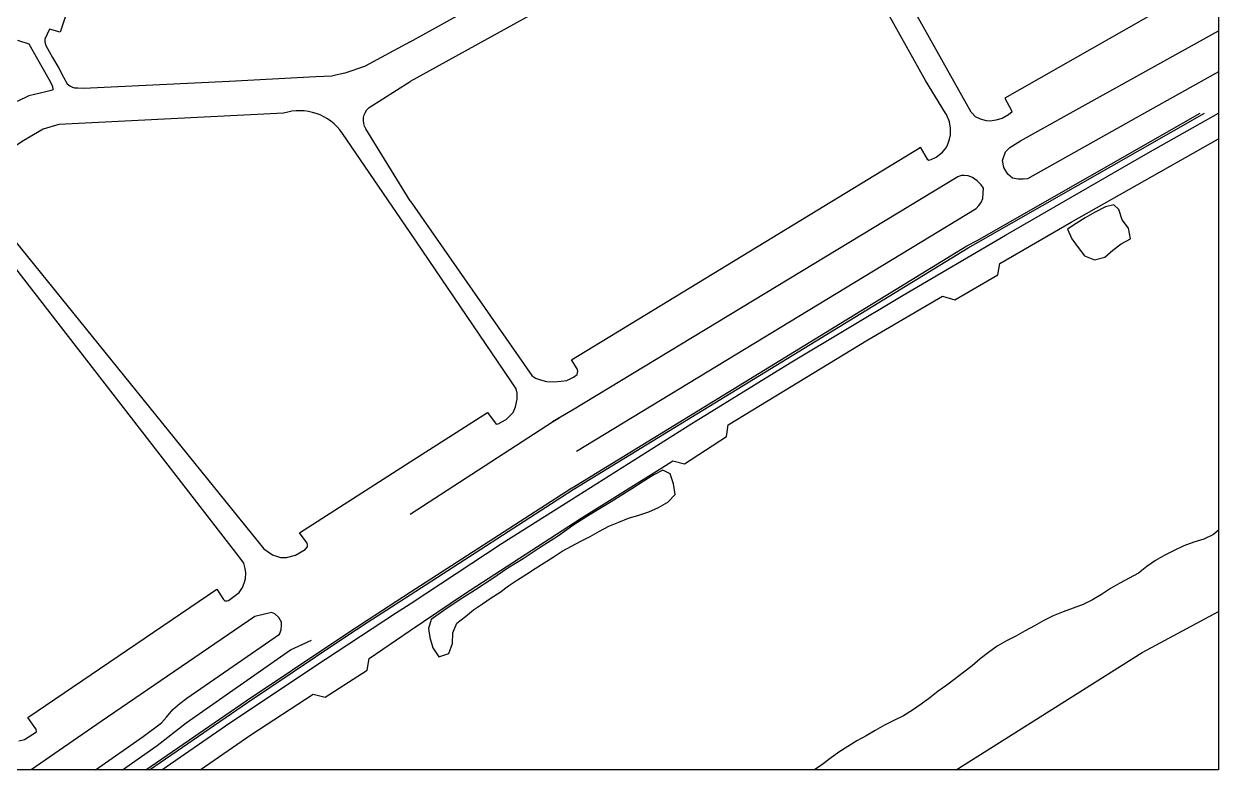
# Model space of a CAD drawing. Header units: inches. Extents: x 26685 to 27287, y 293461 to 293983.
# Drawn here: x 26929.3 to 27286.7, y 293461.5 to 293682.5 of the extents above; entities that cross this region are included whole.
import ezdxf

# ---------------------------------------------------------------- set-up
doc = ezdxf.new("R2010")
doc.units = ezdxf.units.IN
doc.header["$MEASUREMENT"] = 0
doc.layers.add('MEIO FIO', color=251, linetype='Continuous')

msp = doc.modelspace()

# ---------------------------------------------------------------- linework, layer by layer
msp.add_lwpolyline([(26686.98, 293982.89), (27283.57, 293982.89), (27283.57, 293461.47), (26686.98, 293461.47)], close=True)
at = {"layer": 'MEIO FIO'}
for points in [[(26966.42, 293776.47), (26970.2, 293774.87), (26965.06, 293759.27), (26959.34, 293740.28), (26946.22, 293698.8), (26940, 293680.12), (26936.85, 293680.94), (26935.48, 293677.97), (26935.48, 293677.23), (26935.81, 293676.1), (26937.73, 293672.61), (26939.67, 293669.41), (26941.03, 293666.76), (26942.13, 293664.75), (26942.89, 293664.13), (26943.7, 293663.75), (26944.28, 293663.61), (26944.81, 293663.57), (26945.25, 293663.56), (26946.95, 293663.47)], [(27210.53, 293656.05), (27210.2, 293656.4), (27169.48, 293729.06), (27169.25, 293730.75), (27169.32, 293732.04), (27169.81, 293733.35), (27170.59, 293734.73), (27171.46, 293735.87), (27173.48, 293737.39), (27238.19, 293775.37), (27240.01, 293775.88)], [(27043.82, 293677.22), (27154.11, 293738.23), (27155, 293739.16), (27155.56, 293740.2), (27155.99, 293741.29), (27155.8, 293740.24), (27155.75, 293741.24), (27155.78, 293740.74), (27138.78, 293770.58), (27137.2, 293769.76)], [(27202.66, 293656.05), (27196.69, 293665.72), (27172.3, 293709.56), (27172.93, 293711.36), (27173.19, 293712.05), (27173.2, 293712.63), (27173.13, 293712.92), (27165.56, 293726.72), (27164.73, 293727.5), (27163.6, 293728.16), (27162.41, 293728.58), (27161.17, 293728.83), (27159.68, 293728.76), (27157.63, 293728.24), (27043.82, 293665.43)], [(27279.54, 293705.46), (27282.79, 293706.56), (27286.11, 293700.41), (27286.56, 293699.17), (27286.63, 293698.05), (27286.67, 293696.8), (27286.51, 293695.12), (27286.04, 293693.65), (27285.13, 293692.31), (27283.52, 293690.81), (27280.39, 293689.15), (27279.48, 293689.31), (27279.24, 293689.75), (27277.04, 293692.92), (27220.22, 293660.55), (27222.22, 293656.85), (27222.26, 293656.4), (27221.87, 293656.05)], [(27239.56, 293656.05), (27283.57, 293680.52)], [(26927.38, 293677.7), (26930.7, 293676.62), (26934.57, 293669.8), (26936.67, 293666.13), (26937.76, 293664.05), (26937.85, 293663.03), (26937.63, 293662.89), (26936.93, 293662.71), (26935.77, 293662.41), (26930.75, 293661.18), (26927.24, 293659.58)], [(27043.82, 293677.22), (27030.28, 293669.92), (27024.41, 293667.89), (27020.81, 293667.13)], [(26946.95, 293663.47), (26990.11, 293665.54), (27015.88, 293666.92), (27020.81, 293667.13)], [(27283.57, 293668.29), (27261.68, 293656.05)], [(27006.28, 293656.05), (26939.59, 293652.73), (26935.02, 293651.29), (26929.21, 293647.98), (26916.22, 293639.44), (26915.54, 293638.12), (26915.07, 293636.79), (26915.04, 293635.21), (26915.02, 293633.82), (26915.48, 293632.39), (26917.3, 293629.58), (27000.41, 293526.99), (27002.97, 293525.16), (27005.33, 293524.42), (27007.18, 293524.41), (27009.82, 293525.12), (27012.74, 293526.74), (27013.39, 293527.53), (27013.42, 293528.09), (27013.31, 293528.63), (27011.04, 293531.76), (27043.82, 293552.71)], [(27043.82, 293514.11), (27091.83, 293545.05), (27091.84, 293545.06), (27208.96, 293616.72), (27212, 293618.37), (27278.14, 293656.05)], [(27043.82, 293510.71), (27071.14, 293528.64), (27091.7, 293541.62), (27127.34, 293564.09), (27156.54, 293582.07), (27190.02, 293602.18), (27220.45, 293619.94), (27262.77, 293644.35), (27283.6, 293656.05)], [(27043.82, 293513.37), (27092.17, 293544.53), (27209.3, 293616.18), (27212.31, 293617.82), (27279.42, 293656.05)], [(27195.11, 293646.05), (27197.22, 293642.42), (27197.72, 293642.18), (27198.36, 293642.36), (27199.81, 293643.07), (27201.73, 293644.51), (27202.68, 293645.68), (27203.23, 293646.57), (27203.84, 293648.35), (27204.1, 293649.67), (27204.11, 293651.62), (27203.85, 293653.47), (27202.89, 293655.66), (27202.66, 293656.05)], [(27221.87, 293656.05), (27221.34, 293655.57), (27219.44, 293654.54), (27217.52, 293654), (27215.94, 293653.74), (27214.74, 293653.82), (27212.95, 293654.28), (27211.47, 293655.03), (27210.53, 293656.05)], [(27261.68, 293656.05), (27226.91, 293636.61), (27225.64, 293636.54), (27224.14, 293636.48), (27222.52, 293636.84), (27221.06, 293637.98), (27219.96, 293639.96), (27219.56, 293642.07), (27220.45, 293644.62), (27221.7, 293645.94), (27224.85, 293647.87), (27239.56, 293656.05)], [(27043.82, 293502.74), (27059.67, 293513.47), (27094.55, 293536.09), (27118.52, 293551.02), (27121.7, 293553.05), (27125.18, 293552.16), (27137.68, 293560.26), (27138.17, 293563.74), (27179.56, 293588.9), (27201.7, 293601.81), (27205.35, 293600.72), (27218.11, 293608.18), (27218.71, 293611.55), (27239.93, 293623.77), (27283.57, 293648.46)], [(27043.82, 293502.74), (27059.67, 293513.47), (27094.55, 293536.09), (27118.52, 293551.02), (27121.7, 293553.05), (27125.18, 293552.16), (27137.68, 293560.26), (27138.17, 293563.74), (27179.56, 293588.9), (27201.7, 293601.81), (27205.35, 293600.72), (27218.11, 293608.18), (27218.71, 293611.55), (27239.93, 293623.77), (27283.57, 293648.46)], [(27043.82, 293630.14), (27079.92, 293578.38), (27081.05, 293577.5), (27082.51, 293577.05), (27084.26, 293576.58), (27086.32, 293576.42), (27088.67, 293576.65), (27090.31, 293576.9), (27092.25, 293577.85), (27093.32, 293578.68), (27093.5, 293579.11), (27093.57, 293579.63), (27093.4, 293580.27), (27091.71, 293582.97), (27195.07, 293645.88), (27195.11, 293646.05)], [(27093.17, 293555.87), (27211.67, 293627.85), (27212.51, 293628.69), (27213.21, 293629.62), (27213.73, 293630.81), (27213.82, 293632.36), (27213.85, 293633.82), (27213.17, 293634.83), (27212.01, 293636.05), (27210.67, 293637.02), (27209.36, 293637.5), (27208.16, 293637.65), (27207.41, 293637.65), (27206.79, 293637.41), (27206.26, 293637.17), (27091.96, 293568.08), (27086.07, 293564.65), (27088.07, 293565.82), (27043.82, 293537.1)], [(26927.77, 293470.07), (26929.44, 293470.47), (26932.96, 293472.78), (26932.86, 293473.53), (26932.52, 293474.05), (26930.48, 293476.96), (26986.45, 293514.97), (26988.48, 293512), (26988.85, 293511.54), (26989.41, 293511.53), (26989.94, 293511.68), (26993.11, 293514.05), (26994.11, 293515.51), (26994.63, 293516.77), (26995.02, 293518.12), (26995.06, 293519.82), (26994.93, 293521.15), (26994.51, 293522.77), (26993.15, 293524.65), (26910.48, 293631.07)], [(27074.36, 293567.42), (27075.07, 293569.03), (27075.59, 293571.32), (27075.55, 293573.08), (27075.28, 293574.36), (27073.72, 293576.79), (27043.82, 293620.7)], [(27043.82, 293552.71), (27066.81, 293567.41), (27069.33, 293563.91), (27069.9, 293563.97), (27072.35, 293565.3), (27074.36, 293567.42)], [(27283.57, 293532.48), (27282.08, 293531.24), (27279.26, 293529.84), (27276.25, 293528.95), (27273.29, 293527.86), (27270.48, 293526.45), (27267.65, 293525.05), (27264.89, 293523.55), (27262.33, 293521.7), (27259.81, 293519.81), (27257.08, 293518.24), (27254.3, 293516.76), (27251.59, 293515.17), (27248.93, 293513.46), (27246.25, 293511.82), (27243.41, 293510.45), (27240.47, 293509.34), (27237.51, 293508.27), (27234.57, 293507.12), (27231.74, 293505.76), (27229, 293504.2), (27226.26, 293502.63), (27223.49, 293501.13), (27220.67, 293499.73), (27217.95, 293498.15), (27215.4, 293496.3), (27212.92, 293494.36), (27210.5, 293492.34), (27208.04, 293490.38), (27205.53, 293488.47), (27202.99, 293486.61), (27200.44, 293484.76), (27197.93, 293482.86), (27195.44, 293480.93), (27192.86, 293479.13), (27190.15, 293477.53), (27187.33, 293476.13), (27184.52, 293474.7), (27181.8, 293473.1), (27179.04, 293471.58), (27176.28, 293470.06), (27173.6, 293468.42), (27170.95, 293466.72), (27168.41, 293464.87), (27165.89, 293462.95), (27163.74, 293461.47)], [(26965.45, 293461.47), (26995.22, 293481.9), (27022.36, 293500.11), (27027.58, 293503.61), (27031.05, 293505.88), (27043.82, 293514.11)], [(26966.56, 293461.47), (26995.57, 293481.39), (27022.71, 293499.59), (27027.93, 293503.09), (27031.39, 293505.35), (27043.82, 293513.37)], [(26950.55, 293461.47), (26964.64, 293471.32), (26970.05, 293475.44), (26971.56, 293477.08), (26973.41, 293479.4), (26975.48, 293481.16), (26977.63, 293482.76), (27005.1, 293501.73), (27005.57, 293502.97), (27005.65, 293504.36), (27005.71, 293505.22), (27004.85, 293506.66), (27003.66, 293507.72), (27002.69, 293508.14), (26997.78, 293506.95), (26952.23, 293475.79), (26931.41, 293461.47)], [(26970.22, 293461.47), (26989.06, 293474.5), (27015.29, 293491.97), (27039.51, 293507.87), (27043.82, 293510.71)], [(26981.57, 293461.47), (26996.59, 293471.83), (27015.07, 293483.92), (27018.63, 293483.02), (27031.11, 293491.01), (27031.66, 293494.5), (27043.82, 293502.74)], [(26958.54, 293461.47), (26968.77, 293468.65), (26977.37, 293475.42), (27008.35, 293497.03), (27014.6, 293499.9)], [(26981.57, 293461.47), (26996.59, 293471.83), (27015.07, 293483.92), (27018.63, 293483.02)]]:
    msp.add_lwpolyline(points, dxfattribs=at)
for points in [[(27043.82, 293630.14), (27030.73, 293651.44, -0.361157), (27031.63, 293657.75), (27043.82, 293665.43)], [(27043.82, 293620.7), (27023.74, 293650.09, 0.332629), (27006.28, 293656.05, 1.690223)]]:
    msp.add_lwpolyline(points, format="xyb", dxfattribs=at)
for points, elevation in [([(27252.51, 293628.91), (27250.04, 293628.35), (27246.76, 293626.68), (27244.03, 293625.11), (27241.41, 293623.37), (27238.76, 293621.66), (27240.11, 293618.82), (27241.99, 293616.29), (27243.88, 293613.77), (27246.81, 293612.6), (27249.85, 293613.38), (27252.24, 293615.43), (27254.76, 293617.32), (27257.51, 293618.86), (27256.94, 293621.96), (27255.06, 293624.49), (27254.04, 293627.52)], 3.57), ([(27050.02, 293506.06), (27049.3, 293503.39), (27049.67, 293500.65), (27050.54, 293497.63), (27052.29, 293495.01), (27055.27, 293496), (27056.44, 293498.93), (27056.45, 293502.08), (27057.72, 293504.96), (27060.22, 293506.88), (27062.65, 293508.87), (27065.24, 293510.67), (27067.86, 293512.41), (27070.48, 293514.17), (27073.04, 293516), (27075.64, 293517.78), (27078.29, 293519.48), (27080.95, 293521.17), (27083.62, 293522.84), (27086.26, 293524.55), (27088.89, 293526.29), (27091.67, 293527.76), (27094.48, 293529.2), (27097.26, 293530.67), (27100.02, 293532.2), (27102.8, 293533.67), (27105.71, 293534.87), (27108.63, 293536.05), (27111.64, 293536.99), (27114.64, 293537.93), (27117.52, 293539.2), (27120.22, 293540.83), (27122.43, 293543.08), (27121.93, 293546.19), (27120.92, 293549.17), (27118.74, 293550.29), (27116.07, 293548.92), (27112.6, 293546.68), (27109.57, 293544.72), (27106.17, 293542.56), (27103.42, 293540.9), (27100.03, 293538.8), (27095.98, 293536.35), (27092.07, 293533.89), (27087.85, 293530.82), (27082.43, 293527.35), (27077.37, 293524.02), (27072.81, 293521.27), (27068.01, 293517.99), (27063.17, 293514.81), (27058.33, 293511.77), (27053.85, 293508.67)], 2.9)]:
    msp.add_lwpolyline(points, close=True, dxfattribs=dict(at, elevation=elevation))
for points, elevation in [([(27283.57, 293532.48), (27282.08, 293531.24), (27279.26, 293529.84), (27276.25, 293528.95), (27273.29, 293527.86), (27270.48, 293526.45), (27267.65, 293525.05), (27264.89, 293523.55), (27262.33, 293521.7), (27259.81, 293519.81), (27257.08, 293518.24), (27254.3, 293516.76), (27251.59, 293515.17), (27248.93, 293513.46), (27246.25, 293511.82), (27243.41, 293510.45), (27240.47, 293509.34), (27237.51, 293508.27), (27234.57, 293507.12), (27231.74, 293505.76), (27229, 293504.2), (27226.26, 293502.63), (27223.49, 293501.13), (27220.67, 293499.73), (27217.95, 293498.15), (27215.4, 293496.3), (27212.92, 293494.36), (27210.5, 293492.34), (27208.04, 293490.38), (27205.53, 293488.47), (27202.99, 293486.61), (27200.44, 293484.76), (27197.93, 293482.86), (27195.44, 293480.93), (27192.86, 293479.13), (27190.15, 293477.53), (27187.33, 293476.13), (27184.52, 293474.7), (27181.8, 293473.1), (27179.04, 293471.58), (27176.28, 293470.06), (27173.6, 293468.42), (27170.95, 293466.72), (27168.41, 293464.87), (27165.89, 293462.95), (27163.74, 293461.47)], 0.06), ([(27205.79, 293461.47), (27260.93, 293496.26), (27283.57, 293508.41)], 0.15)]:
    msp.add_lwpolyline(points, dxfattribs=dict(at, elevation=elevation))

doc.saveas('drawing.dxf')
